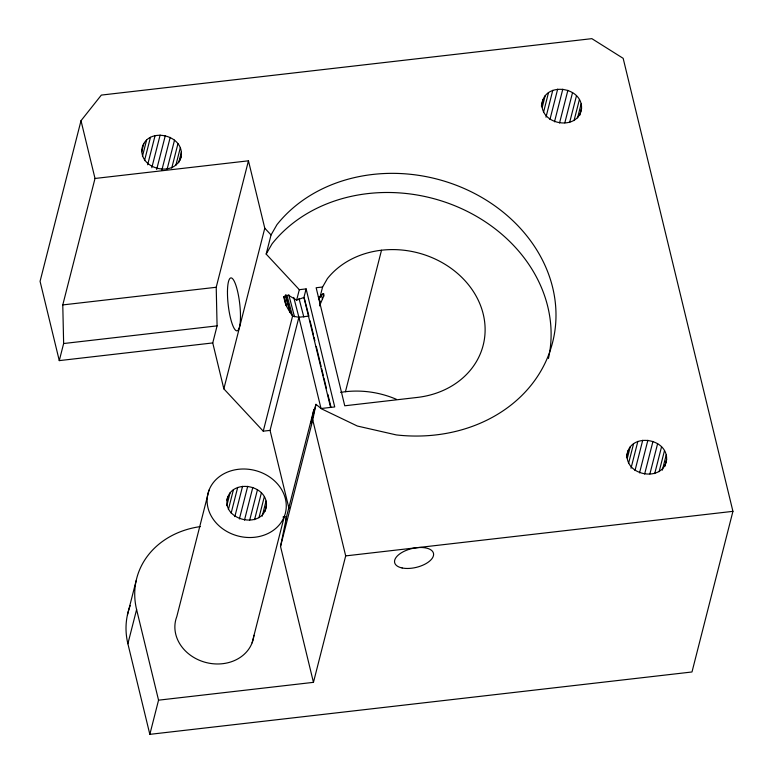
<?xml version="1.0" encoding="UTF-8"?>
<svg xmlns="http://www.w3.org/2000/svg" width="773" height="773" viewBox="0 0 773 773"><rect width="100%" height="100%" fill="white"/><g stroke="black" fill="none" stroke-linecap="round" stroke-linejoin="round"><path stroke-width="1.16" d="M319.5 305.895L323.742 296.088L323.868 293.953L323.027 293.643L319.964 297.296L318.37 296.784M181.066 156.677C185.143 134.937 147.885 126.134 142.164 147.672C138.087 169.422 175.345 178.215 181.066 156.677L180.167 160.185M59.279 360.614L63.637 343.531L62.777 304.92L95.011 178.466L248.452 160.813L216.218 287.266L217.078 325.868L212.749 342.932L59.279 360.614L40.07 281.333L81.01 120.704L101.34 95.089L591.857 38.65L623.164 58.333L732.93 511.34L691.99 671.979L149.836 734.35L158.552 700.174L313.452 682.346L280.522 546.443L286.57 516.644L282.966 517.06M280.522 546.443L312.756 419.99L315.935 404.327L321.578 408.869L357.339 426.029L396.288 434.919A153.083 129.816 14.3 0 0 539.448 254.491A153.083 129.816 14.3 0 0 276.947 224.682L271.052 234.944L266.173 254.085L299.315 289.682L306.118 288.899L334.728 406.936L320.853 408.54M227.861 496.701C219.938 520.413 263.574 530.539 266.453 505.503C267.439 484.159 230.702 478.381 226.962 500.199M541.999 103.891C544.617 81.3 582.6 86.624 581.538 108.384C578.929 130.975 540.936 125.651 541.999 103.891L541.409 106.23M627.077 454.978C629.686 432.378 667.679 437.702 666.606 459.471C663.997 482.062 626.004 476.738 627.077 454.978L626.478 457.307M542.211 107.379L545.168 95.697M543.506 112.394L548.521 92.538M545.98 117.187L552.782 90.306M141.701 151.711L143.778 143.546M142.445 156.339L146.609 140.01M144.512 160.629L150.464 137.304M147.643 164.765L155.073 135.613M151.808 167.702L160.137 135.043M156.668 169.471L165.296 135.642M161.876 170.031L170.205 137.372M167.094 169.277L174.524 140.116M171.722 168.166L177.964 143.672M175.838 165.306L180.293 147.817M178.679 162.745L181.355 152.252M127.448 614.844L136.154 580.668M149.836 734.35L127.883 643.745L136.599 609.568A86.528 73.377 14.3 0 1 200.478 526.577M293.75 297.421L298.89 317.259L270.057 430.387L263.245 431.17L223.841 388.848L264.781 228.209L248.452 160.813M209.029 490.13L176.804 616.583A39.935 33.867 14.3 0 0 206.613 662.664A39.935 33.867 14.3 0 0 253.902 635.309M226.808 505.668L230.083 492.826M228.383 509.513L233.436 489.667M231.146 513.117L237.698 487.425M234.828 516.635L242.567 486.275M239.388 518.973L247.718 486.275M263.245 431.17L292.571 316.147L286.918 295.238M304.079 297.431L308.92 316.099L298.89 317.259L292.571 316.147C288.831 310.273 284.203 304.108 284.126 296.88L285.72 295.209L289.044 295.624L296.648 300.127L299.315 289.682M244.471 520.132L252.8 487.434M330.564 407.313L303.944 297.45L306.118 288.899M249.727 520.036L257.467 489.676M254.549 519.698L261.4 492.836M258.965 517.736L264.327 496.71M262.182 516.209L266.047 501.03M264.965 511.349L266.453 505.503M319.964 297.296L322.592 287.005L327.404 278.609A86.518 73.377 14.3 0 1 470.042 286.754A86.518 73.377 14.3 0 1 417.188 397.448L344.748 405.786L316.147 287.74L322.592 287.005M252.104 642.846L284.338 516.393A39.935 33.867 14.3 0 0 238.451 469.288A39.935 33.867 14.3 0 0 217.261 524.104A39.935 33.867 14.3 0 0 284.338 516.393M285.691 520.065L313.925 409.332L311.055 423.459L315.935 404.327M345.444 391.718L381.514 250.22M313.452 682.346L345.686 555.893L312.756 419.99M541.458 105.408L542.946 99.572M549.941 119.544L557.652 89.146M554.492 121.825L562.802 89.156M559.555 122.975L567.884 90.315M626.526 456.485L628.014 450.659M627.27 458.447L630.237 446.784M628.546 463.452L633.599 443.625M631.019 468.216L637.851 441.393M635 470.554L642.73 440.233M639.551 472.892L647.88 440.233M644.634 474.052L652.963 441.393M649.89 473.955L657.62 443.634M654.712 473.627L661.553 446.794M659.127 471.665L664.48 450.669M662.345 470.158L666.2 454.997M664.828 466.467L666.606 459.471M564.812 122.868L572.551 92.547M569.633 122.52L576.484 95.717M574.049 120.569L579.402 99.591M577.557 117.892L581.132 103.911M579.75 115.37L581.538 108.384M266.173 254.085L272.067 243.824A153.083 129.816 14.3 0 1 455.896 206.188A153.083 129.816 14.3 0 1 548.444 358.479M296.648 300.127L303.944 297.45M62.777 304.92L216.218 287.266M63.637 343.531L217.078 325.868M345.686 555.893L732.93 511.34M264.781 228.209L271.052 234.944M285.392 295.247L290.165 312.592L285.643 295.18M283.962 296.61L286.425 305.876L283.991 296.523M323.133 293.759L323.742 296.088M321.297 294.59L322.515 299.267M318.602 296.909L320.418 303.895L318.766 296.89M298.977 298.359L303.818 317.027M288.735 294.6L294.484 316.766M310.05 320.776L313.452 334.806M314.012 337.144L314.862 340.651M316.283 346.488L321.095 366.363M321.665 368.692L323.356 375.707M323.926 378.045L326.477 388.568M327.887 394.414L331.008 407.265M298.89 317.259L320.988 408.415M270.057 430.387L289.034 508.692M212.749 342.932L223.841 388.848M81.01 120.704L95.011 178.466M136.599 609.568L158.552 700.174M340.622 392.394A86.528 73.377 14.3 0 1 396.414 399.322M127.883 643.745A86.528 73.377 14.3 0 1 130.212 605.645M227.465 291.605A26.62 5.778 83.4 0 0 236.973 330.834A26.62 5.778 83.4 0 0 237.446 290.716A26.62 5.778 83.4 0 0 227.465 291.605M402.124 567.971A19.963 9.653 -13.6 0 0 433.431 555.758A19.963 9.653 -13.6 0 0 406.646 550.212A19.963 9.653 -13.6 0 0 402.124 567.971"/></g></svg>
